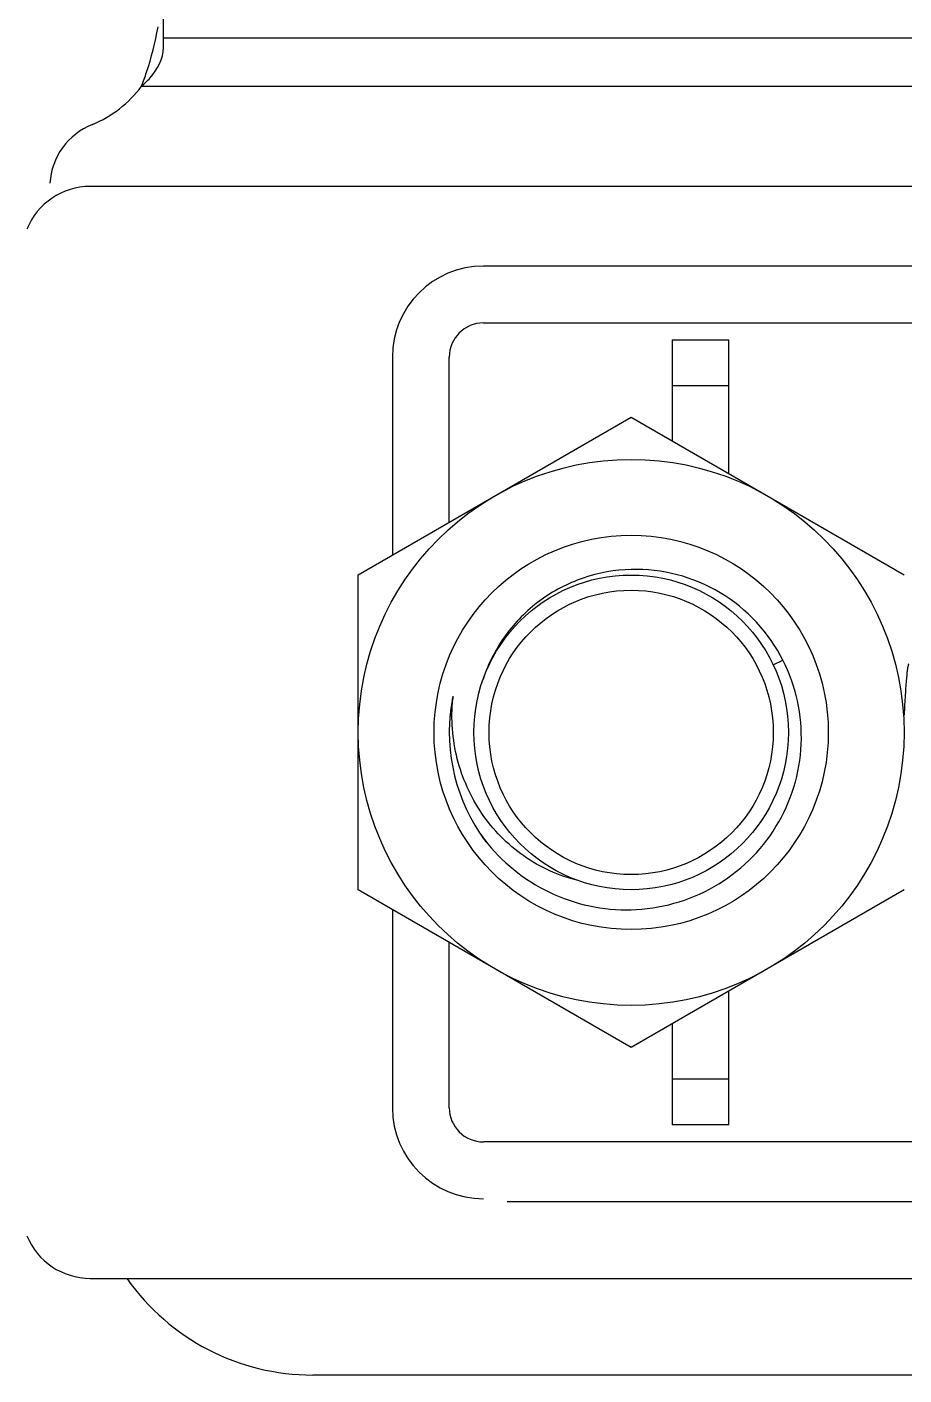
# Model space of a CAD drawing. Extents: x 4995099 to 5303443, y 4627657 to 4889583.
# Drawn here: x 5061653 to 5062048, y 4728549 to 4729155 of the extents above; entities that cross this region are included whole.
import ezdxf

# ---------------------------------------------------------------- set-up
doc = ezdxf.new("R2010")
doc.units = 0
doc.header["$LTSCALE"] = 1000
doc.header["$MEASUREMENT"] = 0
doc.layers.get('0').update_dxf_attribs({"color": 4, "linetype": 'CONTINUOUS'})

msp = doc.modelspace()

# ---------------------------------------------------------------- linework, layer by layer
for p, q in [((5061714.65, 4729145.29), (5061714.65, 4729614.02)), ((5061714.65, 4729149.61), (5062103.08, 4729149.61)), ((5061704.75, 4729127.92), (5062112.97, 4729127.92)), ((5062111.46, 4729082.89), (5061681.73, 4729082.89)), ((5063666.34, 4729047.13), (5061858.47, 4729047.12)), ((5061858.47, 4729021.56), (5062195.79, 4729021.56)), ((5061943.31, 4729013.9), (5061968.86, 4729013.9)), ((5061943.31, 4729013.9), (5061943.31, 4728968.58)), ((5061968.86, 4728953.83), (5061968.86, 4729013.9)), ((5061817.58, 4729006.23), (5061817.58, 4728917.24)), ((5061843.13, 4728931.99), (5061843.13, 4729006.23)), ((5061943.31, 4728993.45), (5061968.86, 4728993.45)), ((5061802.25, 4728908.39), (5061924.91, 4728979.21)), ((5061924.91, 4728979.21), (5062047.57, 4728908.39)), ((5061802.25, 4728766.75), (5061802.25, 4728908.39)), ((5061988.76, 4728867.94), (5061993.14, 4728870.03)), ((5061924.91, 4728695.93), (5061802.25, 4728766.75)), ((5062047.57, 4728766.75), (5061924.91, 4728695.93)), ((5061817.58, 4728757.9), (5061817.58, 4728668.91)), ((5061843.13, 4728668.91), (5061843.13, 4728743.14)), ((5061968.86, 4728661.24), (5061968.86, 4728721.31)), ((5061943.31, 4728706.55), (5061943.31, 4728661.24)), ((5061968.86, 4728681.68), (5061943.31, 4728681.68)), ((5061968.86, 4728661.24), (5061943.31, 4728661.24)), ((5062195.79, 4728653.57), (5061858.47, 4728653.57)), ((5063666.34, 4728626.94), (5061869.1, 4728626.59)), ((5061681.73, 4728592.24), (5062111.46, 4728592.24)), ((5062068.02, 4728548.8), (5061781.8, 4728548.8))]:
    msp.add_line(p, q)
for radius in [122.66, 88.6, 70.71, 63.89]:
    msp.add_circle((5061924.91, 4728837.57), radius)
for centre, radius, start, end in [((5061663.54, 4729158.15), 51.11, 292.02431, 323.74845), ((5061694.2, 4729082.34), 30.67, 112.02431, 176.34786), ((5061681.73, 4729052.23), 30.67, 90, 157.97569), ((5061858.47, 4729006.23), 40.89, 90, 180), ((5061858.47, 4729006.23), 15.33, 90, 180), ((5061924.91, 4728837.57), 81.75, 168.54154, 213.54153), ((5061925.07, 4728837.55), 81.91, 169.94858, 175.03301), ((5061924.63, 4728837.63), 81.46, 168.54198, 169.94589), ((5061925.43, 4728845.26), 81.09, 173.94585, 174.81691), ((5061924.83, 4728837.52), 81.66, 213.54386, 216.96998), ((5061923.59, 4728839.16), 81.55, 214.98803, 217.59324), ((5061858.47, 4728668.91), 40.89, 180, 270), ((5061858.47, 4728668.91), 15.33, 180, 270), ((5061681.73, 4728622.91), 30.67, 202.02431, 270), ((5061781.8, 4728651.02), 102.22, 215.25321, 270)]:
    msp.add_arc(centre, radius, start, end)
for points, knots in [([(5061704.75, 4729127.92), (5061705.58, 4729130), (5061708.75, 4729138.67), (5061711, 4729147.67), (5061712.24, 4729154.55)], [0, 0, 0, 0, 0.242689, 1, 1, 1, 1]), ([(5061704.75, 4729127.92), (5061706.13, 4729129.07), (5061710.97, 4729133.7), (5061714.65, 4729140.33), (5061714.65, 4729145.29)], [0, 0, 0, 0, 0.266, 1, 1, 1, 1]), ([(5061924.91, 4728910.81), (5061917.59, 4728910.6), (5061902.92, 4728907.96), (5061883.18, 4728897.6), (5061867.46, 4728881.79), (5061860.67, 4728868.5), (5061858.39, 4728861.55)], [0, 0, 0, 0, 0.250031, 0.500036, 0.750022, 1, 1, 1, 1]), ([(5061993.14, 4728870.03), (5061986.88, 4728882.32), (5061967.07, 4728903.84), (5061938.69, 4728911.19), (5061924.91, 4728910.81)], [0, 0, 0, 0, 0.500108, 1, 1, 1, 1]), ([(5061924.91, 4728757.85), (5061937.81, 4728758.19), (5061963.9, 4728765.39), (5061992.84, 4728793.46), (5062004.78, 4728832), (5061999, 4728858.54), (5061993.14, 4728870.03)], [0, 0, 0, 0, 0.250101, 0.50014, 0.750107, 1, 1, 1, 1]), ([(5062049.69, 4728868.23), (5062049.63, 4728868.22), (5062049.52, 4728868.05), (5062049.41, 4728867.72), (5062049.28, 4728867.18), (5062049.09, 4728866.09), (5062048.86, 4728864.26), (5062048.61, 4728861.55), (5062048.35, 4728858.2), (5062048.09, 4728854.31), (5062047.83, 4728849.97), (5062047.66, 4728846.95), (5062047.57, 4728845.38)], [0, 0, 0, 0, 0.007976, 0.023399, 0.047119, 0.079188, 0.167777, 0.287121, 0.434165, 0.605074, 0.795358, 1, 1, 1, 1]), ([(5061901.11, 4728770.99), (5061892.4, 4728773.06), (5061875.62, 4728780.67), (5061856.43, 4728800.3), (5061845.24, 4728825.35), (5061843.86, 4728843.65), (5061844.67, 4728852.58)], [0, 0, 0, 0, 0.249708, 0.499636, 0.749734, 1, 1, 1, 1]), ([(5061858.97, 4728789.41), (5061866.61, 4728779.48), (5061886.82, 4728762.96), (5061912.39, 4728757.53), (5061924.91, 4728757.85)], [0, 0, 0, 0, 0.500072, 1, 1, 1, 1])]:
    msp.add_open_spline(points, degree=3, knots=knots)

doc.saveas('drawing.dxf')
